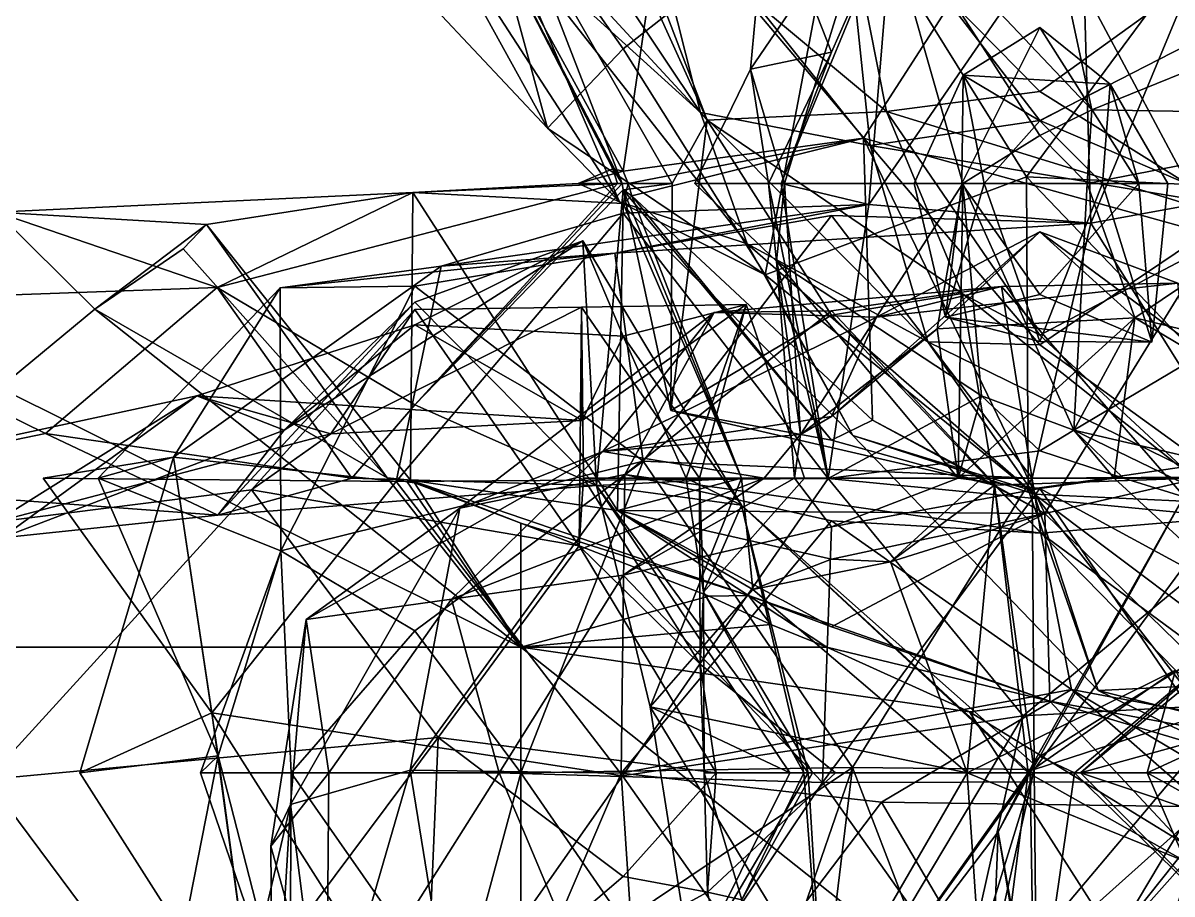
# Model space of a CAD drawing. Extents: x 290034 to 295698, y 4553723 to 4561693.
# Drawn here: x 293789.9 to 293859.4, y 4558739.2 to 4558791.9 of the extents above; entities that cross this region are included whole.
import ezdxf

# ---------------------------------------------------------------- set-up
doc = ezdxf.new("R2010")
doc.units = 0
doc.layers.add('Au_ppm_Pref_-_0_2', color=7, linetype='CONTINUOUS')

msp = doc.modelspace()

# ---------------------------------------------------------------- linework, layer by layer
at = {"layer": 'Au_ppm_Pref_-_0_2'}
for points in [[(293805.949, 4558802.209, 1787.737), (293821.619, 4558785.544, 1787.737), (293816.589, 4558803.981, 1784.535)], [(293816.589, 4558803.981, 1784.535), (293821.619, 4558785.544, 1787.737), (293826.188, 4558790.336, 1784.511)], [(293816.589, 4558803.981, 1784.535), (293826.188, 4558790.336, 1784.511), (293839.342, 4558800.693, 1782.171)], [(293819.011, 4558797.253, 1800.554), (293819.594, 4558803.368, 1805.555), (293830.863, 4558786.488, 1804.615)], [(293827.216, 4558800.938, 1811.159), (293830.863, 4558786.488, 1804.615), (293819.594, 4558803.368, 1805.555)], [(293805.949, 4558802.209, 1787.737), (293813.289, 4558800.646, 1793.875), (293821.619, 4558785.544, 1787.737)], [(293841.131, 4558784.502, 1810.334), (293827.216, 4558800.938, 1811.159), (293839.337, 4558801.697, 1817.88)], [(293851.386, 4558786.012, 1816.161), (293841.131, 4558784.502, 1810.334), (293839.337, 4558801.697, 1817.88)], [(293863.429, 4558792.174, 1817.433), (293851.386, 4558786.012, 1816.161), (293839.337, 4558801.697, 1817.88)], [(293873.5, 4558802.079, 1821.23), (293863.986, 4558790.389, 1820.641), (293853.255, 4558801.219, 1822.09)], [(293841.131, 4558784.502, 1810.334), (293830.863, 4558786.488, 1804.615), (293827.216, 4558800.938, 1811.159)], [(293877.824, 4558800.974, 1930.81), (293863.986, 4558791.369, 1933.339), (293850.653, 4558800.338, 1930.93)], [(293876.147, 4558800.924, 1847.754), (293851.899, 4558798.986, 1847.345), (293863.986, 4558790.479, 1849.891)], [(293863.429, 4558792.174, 1817.433), (293853.255, 4558801.219, 1822.09), (293863.986, 4558790.389, 1820.641)], [(293813.289, 4558800.646, 1793.875), (293819.011, 4558797.253, 1800.554), (293825.979, 4558781.103, 1793.604)], [(293813.289, 4558800.646, 1793.875), (293825.979, 4558781.103, 1793.604), (293821.619, 4558785.544, 1787.737)], [(293839.342, 4558800.693, 1782.171), (293826.188, 4558790.336, 1784.511), (293834.785, 4558776.677, 1785.933)], [(293840.717, 4558784.95, 1928.452), (293828.696, 4558800.013, 1929.098), (293850.653, 4558800.338, 1930.93)], [(293833.896, 4558789.112, 1859.009), (293835.954, 4558782.195, 1857.673), (293841.551, 4558800.372, 1853.544)], [(293834.9, 4558800.013, 1859.009), (293833.896, 4558789.112, 1859.009), (293841.551, 4558800.372, 1853.544)], [(293834.785, 4558776.677, 1785.933), (293850.577, 4558782.601, 1782.686), (293839.342, 4558800.693, 1782.171)], [(293846.74, 4558782.195, 1855.26), (293841.551, 4558800.372, 1853.544), (293835.954, 4558782.195, 1857.673)], [(293839.342, 4558800.693, 1782.171), (293850.577, 4558782.601, 1782.686), (293863.704, 4558800.368, 1781.832)], [(293840.717, 4558784.95, 1928.452), (293850.653, 4558800.338, 1930.93), (293862.009, 4558779.04, 1930.92)], [(293846.74, 4558782.195, 1855.26), (293851.386, 4558785.114, 1854.042), (293841.551, 4558800.372, 1853.544)], [(293851.386, 4558785.114, 1854.042), (293854.543, 4558786.659, 1853.069), (293841.551, 4558800.372, 1853.544)], [(293854.543, 4558786.659, 1853.069), (293851.899, 4558798.986, 1847.345), (293841.551, 4558800.372, 1853.544)], [(293850.577, 4558782.601, 1782.686), (293876.514, 4558781.384, 1782.382), (293863.704, 4558800.368, 1781.832)], [(293862.009, 4558779.04, 1930.92), (293850.653, 4558800.338, 1930.93), (293863.986, 4558791.369, 1933.339)], [(293816.828, 4558800.013, 1923.837), (293825.56, 4558783.082, 1924.341), (293826.138, 4558782.195, 1924.318)], [(293816.828, 4558800.013, 1923.837), (293826.138, 4558782.195, 1924.318), (293819.87, 4558798.4, 1917.551)], [(293826.188, 4558782.944, 1924.591), (293825.56, 4558783.082, 1924.341), (293816.828, 4558800.013, 1923.837)], [(293826.188, 4558782.944, 1924.591), (293816.828, 4558800.013, 1923.837), (293828.696, 4558800.013, 1929.098)], [(293831.276, 4558786.034, 1913.732), (293824.945, 4558800.013, 1912.463), (293819.87, 4558798.4, 1917.551)], [(293831.276, 4558786.034, 1913.732), (293825.88, 4558800.095, 1906.392), (293824.945, 4558800.013, 1912.463)], [(293831.276, 4558786.034, 1913.732), (293842.114, 4558786.552, 1907.738), (293825.88, 4558800.095, 1906.392)], [(293825.88, 4558800.095, 1906.392), (293842.114, 4558786.552, 1907.738), (293839.468, 4558799.886, 1899.943)], [(293826.188, 4558782.944, 1924.591), (293828.696, 4558800.013, 1929.098), (293840.717, 4558784.95, 1928.452)], [(293838.787, 4558790.144, 1861.659), (293833.896, 4558789.112, 1859.009), (293834.9, 4558800.013, 1859.009)], [(293838.787, 4558790.144, 1861.659), (293834.9, 4558800.013, 1859.009), (293842.493, 4558798.539, 1864.366)], [(293851.386, 4558787.763, 1902.44), (293839.468, 4558799.886, 1899.943), (293842.114, 4558786.552, 1907.738)], [(293851.386, 4558787.763, 1902.44), (293862.574, 4558795.855, 1902.635), (293839.468, 4558799.886, 1899.943)], [(293842.493, 4558798.539, 1864.366), (293853.905, 4558799.616, 1870.306), (293841.057, 4558780.931, 1870.578)], [(293841.057, 4558780.931, 1870.578), (293853.905, 4558799.616, 1870.306), (293854.481, 4558779.803, 1875.6)], [(293854.481, 4558779.803, 1875.6), (293853.905, 4558799.616, 1870.306), (293862.881, 4558800.052, 1877.17)], [(293854.481, 4558779.803, 1875.6), (293862.881, 4558800.052, 1877.17), (293867.61, 4558782.195, 1881.058)], [(293854.543, 4558786.659, 1853.069), (293863.986, 4558790.479, 1849.891), (293851.899, 4558798.986, 1847.345)], [(293831.276, 4558786.034, 1913.732), (293819.87, 4558798.4, 1917.551), (293829.145, 4558782.195, 1918.402)], [(293819.87, 4558798.4, 1917.551), (293826.138, 4558782.195, 1924.318), (293829.145, 4558782.195, 1918.402)], [(293835.753, 4558782.195, 1864.948), (293842.493, 4558798.539, 1864.366), (293841.057, 4558780.931, 1870.578)], [(293835.753, 4558782.195, 1864.948), (293838.787, 4558790.144, 1861.659), (293842.493, 4558798.539, 1864.366)], [(293830.863, 4558786.488, 1804.615), (293833.685, 4558778.56, 1800.893), (293819.011, 4558797.253, 1800.554)], [(293825.979, 4558781.103, 1793.604), (293819.011, 4558797.253, 1800.554), (293833.685, 4558778.56, 1800.893)], [(293851.386, 4558787.763, 1902.44), (293864.179, 4558779.773, 1905.625), (293862.574, 4558795.855, 1902.635)], [(293863.429, 4558792.174, 1817.433), (293863.673, 4558780.728, 1811.407), (293851.386, 4558786.012, 1816.161)], [(293846.744, 4558788.76, 1888.705), (293851.386, 4558791.642, 1891.854), (293846.675, 4558782.195, 1890.926)], [(293857.379, 4558782.195, 1891.53), (293846.675, 4558782.195, 1890.926), (293851.386, 4558791.642, 1891.854)], [(293846.744, 4558788.76, 1888.705), (293855.641, 4558788.212, 1888.705), (293851.386, 4558791.642, 1891.854)], [(293855.641, 4558788.212, 1888.705), (293857.379, 4558782.195, 1891.53), (293851.386, 4558791.642, 1891.854)], [(293854.543, 4558786.659, 1853.069), (293875.375, 4558786.324, 1853.857), (293863.986, 4558790.479, 1849.891)], [(293821.619, 4558785.544, 1787.737), (293834.785, 4558776.677, 1785.933), (293826.188, 4558790.336, 1784.511)], [(293834.972, 4558782.195, 1860.807), (293833.896, 4558789.112, 1859.009), (293838.787, 4558790.144, 1861.659)], [(293835.753, 4558782.195, 1864.948), (293834.972, 4558782.195, 1860.807), (293838.787, 4558790.144, 1861.659)], [(293834.972, 4558782.195, 1860.807), (293830.521, 4558782.195, 1859.009), (293833.896, 4558789.112, 1859.009)], [(293833.896, 4558789.112, 1859.009), (293830.521, 4558782.195, 1859.009), (293835.954, 4558782.195, 1857.673)], [(293843.785, 4558782.195, 1888.705), (293846.744, 4558788.76, 1888.705), (293846.675, 4558782.195, 1890.926)], [(293846.744, 4558788.76, 1888.705), (293843.785, 4558782.195, 1888.705), (293848.023, 4558782.195, 1887.12)], [(293846.744, 4558788.76, 1888.705), (293848.023, 4558782.195, 1887.12), (293851.386, 4558785.997, 1887.438)], [(293855.641, 4558788.212, 1888.705), (293846.744, 4558788.76, 1888.705), (293851.386, 4558785.997, 1887.438)], [(293851.386, 4558787.763, 1902.44), (293842.114, 4558786.552, 1907.738), (293864.179, 4558779.773, 1905.625)], [(293855.641, 4558788.212, 1888.705), (293851.386, 4558785.997, 1887.438), (293855.171, 4558782.195, 1886.921)], [(293859.135, 4558782.195, 1888.705), (293855.641, 4558788.212, 1888.705), (293855.171, 4558782.195, 1886.921)], [(293855.641, 4558788.212, 1888.705), (293859.135, 4558782.195, 1888.705), (293857.379, 4558782.195, 1891.53)], [(293844.624, 4558772.631, 1805.555), (293830.863, 4558786.488, 1804.615), (293841.131, 4558784.502, 1810.334)], [(293830.863, 4558786.488, 1804.615), (293844.624, 4558772.631, 1805.555), (293833.685, 4558778.56, 1800.893)], [(293831.276, 4558786.034, 1913.732), (293846.69, 4558775.553, 1912.463), (293842.114, 4558786.552, 1907.738)], [(293842.114, 4558786.552, 1907.738), (293846.69, 4558775.553, 1912.463), (293851.386, 4558773.026, 1909.406)], [(293842.114, 4558786.552, 1907.738), (293851.386, 4558773.026, 1909.406), (293864.179, 4558779.773, 1905.625)], [(293854.543, 4558786.659, 1853.069), (293851.386, 4558785.114, 1854.042), (293854.253, 4558782.195, 1854.421)], [(293854.543, 4558786.659, 1853.069), (293854.253, 4558782.195, 1854.421), (293875.375, 4558786.324, 1853.857)], [(293857.126, 4558774.077, 1853.069), (293875.375, 4558786.324, 1853.857), (293854.253, 4558782.195, 1854.421)], [(293857.126, 4558774.077, 1853.069), (293868.827, 4558771.224, 1853.069), (293875.375, 4558786.324, 1853.857)], [(293831.276, 4558786.034, 1913.732), (293829.084, 4558768.472, 1918.402), (293838.787, 4558774.245, 1915.752)], [(293831.276, 4558786.034, 1913.732), (293829.145, 4558782.195, 1918.402), (293829.084, 4558768.472, 1918.402)], [(293831.276, 4558786.034, 1913.732), (293838.787, 4558774.245, 1915.752), (293846.69, 4558775.553, 1912.463)], [(293851.386, 4558786.012, 1816.161), (293863.673, 4558780.728, 1811.407), (293841.131, 4558784.502, 1810.334)], [(293851.386, 4558785.997, 1887.438), (293848.023, 4558782.195, 1887.12), (293855.171, 4558782.195, 1886.921)], [(293821.619, 4558785.544, 1787.737), (293825.979, 4558781.103, 1793.604), (293834.785, 4558776.677, 1785.933)], [(293826.188, 4558782.944, 1924.591), (293840.717, 4558784.95, 1928.452), (293826.488, 4558782.195, 1924.482)], [(293840.717, 4558784.95, 1928.452), (293826.715, 4558781.45, 1924.341), (293826.488, 4558782.195, 1924.482)], [(293840.717, 4558784.95, 1928.452), (293841.28, 4558767.901, 1924.341), (293826.715, 4558781.45, 1924.341)], [(293841.28, 4558767.901, 1924.341), (293840.717, 4558784.95, 1928.452), (293851.694, 4558762.257, 1928.601)], [(293851.694, 4558762.257, 1928.601), (293840.717, 4558784.95, 1928.452), (293862.009, 4558779.04, 1930.92)], [(293854.253, 4558782.195, 1854.421), (293851.386, 4558785.114, 1854.042), (293846.74, 4558782.195, 1855.26)], [(293844.624, 4558772.631, 1805.555), (293841.131, 4558784.502, 1810.334), (293851.386, 4558772.444, 1808.805)], [(293851.386, 4558772.444, 1808.805), (293841.131, 4558784.502, 1810.334), (293863.673, 4558780.728, 1811.407)], [(293825.56, 4558783.082, 1924.341), (293826.188, 4558782.944, 1924.591), (293823.47, 4558782.195, 1925.622)], [(293825.852, 4558782.195, 1924.341), (293825.56, 4558783.082, 1924.341), (293823.47, 4558782.195, 1925.622)], [(293826.488, 4558782.195, 1924.482), (293823.47, 4558782.195, 1925.622), (293826.188, 4558782.944, 1924.591)], [(293826.138, 4558782.195, 1924.318), (293825.56, 4558783.082, 1924.341), (293825.852, 4558782.195, 1924.341)], [(293813.589, 4558768.823, 1922.859), (293825.852, 4558782.195, 1924.341), (293801.637, 4558775.921, 1924.873)], [(293825.852, 4558782.195, 1924.341), (293813.477, 4558781.663, 1930.156), (293801.637, 4558775.921, 1924.873)], [(293825.852, 4558782.195, 1924.341), (293823.47, 4558782.195, 1925.622), (293813.477, 4558781.663, 1930.156)], [(293826.188, 4558780.988, 1924.743), (293813.477, 4558781.663, 1930.156), (293823.47, 4558782.195, 1925.622)], [(293826.188, 4558781.818, 1924.216), (293826.138, 4558782.195, 1924.318), (293813.589, 4558768.823, 1922.859)], [(293813.589, 4558768.823, 1922.859), (293826.138, 4558782.195, 1924.318), (293825.852, 4558782.195, 1924.341)], [(293826.188, 4558780.988, 1924.743), (293823.47, 4558782.195, 1925.622), (293826.488, 4558782.195, 1924.482)], [(293826.188, 4558781.818, 1924.216), (293829.145, 4558782.195, 1918.402), (293826.138, 4558782.195, 1924.318)], [(293826.188, 4558781.818, 1924.216), (293829.084, 4558768.472, 1918.402), (293829.145, 4558782.195, 1918.402)], [(293826.715, 4558781.45, 1924.341), (293826.188, 4558780.988, 1924.743), (293826.488, 4558782.195, 1924.482)], [(293835.467, 4558777.499, 1859.009), (293830.521, 4558782.195, 1859.009), (293834.972, 4558782.195, 1860.807)], [(293835.467, 4558777.499, 1859.009), (293835.954, 4558782.195, 1857.673), (293830.521, 4558782.195, 1859.009)], [(293850.577, 4558782.601, 1782.686), (293834.785, 4558776.677, 1785.933), (293850.683, 4558763.695, 1787.623)], [(293835.753, 4558782.195, 1864.948), (293838.581, 4558764.356, 1864.826), (293834.972, 4558782.195, 1860.807)], [(293834.972, 4558782.195, 1860.807), (293838.581, 4558764.356, 1864.826), (293835.467, 4558777.499, 1859.009)], [(293835.467, 4558777.499, 1859.009), (293836.915, 4558767.024, 1853.069), (293835.954, 4558782.195, 1857.673)], [(293835.753, 4558782.195, 1864.948), (293841.057, 4558780.931, 1870.578), (293838.581, 4558764.356, 1864.826)], [(293846.74, 4558782.195, 1855.26), (293835.954, 4558782.195, 1857.673), (293836.915, 4558767.024, 1853.069)], [(293846.74, 4558782.195, 1855.26), (293836.915, 4558767.024, 1853.069), (293845.178, 4558773.415, 1853.069)], [(293845.677, 4558774.12, 1888.705), (293843.785, 4558782.195, 1888.705), (293846.675, 4558782.195, 1890.926)], [(293843.785, 4558782.195, 1888.705), (293845.677, 4558774.12, 1888.705), (293848.023, 4558782.195, 1887.12)], [(293846.74, 4558782.195, 1855.26), (293845.178, 4558773.415, 1853.069), (293846.449, 4558764.377, 1856.681)], [(293845.677, 4558774.12, 1888.705), (293846.675, 4558782.195, 1890.926), (293851.386, 4558775.496, 1890.938)], [(293845.677, 4558774.12, 1888.705), (293851.386, 4558772.644, 1885.522), (293848.023, 4558782.195, 1887.12)], [(293846.74, 4558782.195, 1855.26), (293846.449, 4558764.377, 1856.681), (293847.867, 4558769.354, 1859.009)], [(293851.386, 4558775.496, 1890.938), (293846.675, 4558782.195, 1890.926), (293857.379, 4558782.195, 1891.53)], [(293846.74, 4558782.195, 1855.26), (293847.867, 4558769.354, 1859.009), (293853.445, 4558767.288, 1859.009)], [(293846.74, 4558782.195, 1855.26), (293853.445, 4558767.288, 1859.009), (293854.253, 4558782.195, 1854.421)], [(293855.171, 4558782.195, 1886.921), (293848.023, 4558782.195, 1887.12), (293851.386, 4558772.644, 1885.522)], [(293850.577, 4558782.601, 1782.686), (293850.683, 4558763.695, 1787.623), (293866.484, 4558765.999, 1783.516)], [(293850.577, 4558782.601, 1782.686), (293866.484, 4558765.999, 1783.516), (293876.514, 4558781.384, 1782.382)], [(293858.162, 4558772.613, 1888.705), (293851.386, 4558775.496, 1890.938), (293857.379, 4558782.195, 1891.53)], [(293858.162, 4558772.613, 1888.705), (293855.171, 4558782.195, 1886.921), (293851.386, 4558772.644, 1885.522)], [(293857.126, 4558774.077, 1853.069), (293854.253, 4558782.195, 1854.421), (293853.445, 4558767.288, 1859.009)], [(293864.085, 4558764.464, 1876.771), (293854.481, 4558779.803, 1875.6), (293867.61, 4558782.195, 1881.058)], [(293858.162, 4558772.613, 1888.705), (293859.135, 4558782.195, 1888.705), (293855.171, 4558782.195, 1886.921)], [(293859.135, 4558782.195, 1888.705), (293858.162, 4558772.613, 1888.705), (293857.379, 4558782.195, 1891.53)], [(293801.637, 4558775.921, 1924.873), (293813.477, 4558781.663, 1930.156), (293788.291, 4558780.471, 1930.653)], [(293813.477, 4558781.663, 1930.156), (293800.99, 4558779.72, 1935.395), (293788.291, 4558780.471, 1930.653)], [(293813.477, 4558781.663, 1930.156), (293813.333, 4558764.272, 1936.226), (293800.99, 4558779.72, 1935.395)], [(293813.477, 4558781.663, 1930.156), (293825.858, 4558762.438, 1930.003), (293813.333, 4558764.272, 1936.226)], [(293826.188, 4558780.988, 1924.743), (293825.858, 4558762.438, 1930.003), (293813.477, 4558781.663, 1930.156)], [(293826.188, 4558781.818, 1924.216), (293813.589, 4558768.823, 1922.859), (293824.571, 4558763.948, 1918.693)], [(293826.188, 4558781.818, 1924.216), (293824.571, 4558763.948, 1918.693), (293833.341, 4558764.377, 1924.341)], [(293826.188, 4558781.818, 1924.216), (293826.715, 4558781.45, 1924.341), (293838.787, 4558766.673, 1923.576)], [(293826.188, 4558781.818, 1924.216), (293838.787, 4558766.673, 1923.576), (293829.084, 4558768.472, 1918.402)], [(293826.188, 4558781.818, 1924.216), (293833.341, 4558764.377, 1924.341), (293826.715, 4558781.45, 1924.341)], [(293833.341, 4558764.377, 1924.341), (293826.188, 4558780.988, 1924.743), (293826.715, 4558781.45, 1924.341)], [(293841.28, 4558767.901, 1924.341), (293838.787, 4558766.673, 1923.576), (293826.715, 4558781.45, 1924.341)], [(293825.688, 4558777.991, 1876.35), (293815.188, 4558777.195, 1871.8), (293841.057, 4558780.931, 1870.578)], [(293841.057, 4558780.931, 1870.578), (293815.188, 4558777.195, 1871.8), (293826.188, 4558780.403, 1865.545)], [(293825.688, 4558777.991, 1876.35), (293841.057, 4558780.931, 1870.578), (293854.481, 4558779.803, 1875.6)], [(293833.341, 4558764.377, 1924.341), (293825.858, 4558762.438, 1930.003), (293826.188, 4558780.988, 1924.743)], [(293840.088, 4558766.972, 1793.649), (293825.979, 4558781.103, 1793.604), (293833.685, 4558778.56, 1800.893)], [(293834.785, 4558776.677, 1785.933), (293825.979, 4558781.103, 1793.604), (293840.088, 4558766.972, 1793.649)], [(293841.057, 4558780.931, 1870.578), (293826.188, 4558780.403, 1865.545), (293838.581, 4558764.356, 1864.826)], [(293801.637, 4558775.921, 1924.873), (293788.291, 4558780.471, 1930.653), (293775.235, 4558774.967, 1924.345)], [(293788.473, 4558769.841, 1935.631), (293788.291, 4558780.471, 1930.653), (293794.244, 4558774.613, 1935.422)], [(293794.244, 4558774.613, 1935.422), (293788.291, 4558780.471, 1930.653), (293800.99, 4558779.72, 1935.395)], [(293815.188, 4558777.195, 1871.8), (293812.453, 4558764.18, 1865.662), (293826.188, 4558780.403, 1865.545)], [(293826.188, 4558780.403, 1865.545), (293812.453, 4558764.18, 1865.662), (293838.581, 4558764.356, 1864.826)], [(293838.787, 4558780.261, 1882.121), (293827.409, 4558765.404, 1883.328), (293825.688, 4558777.991, 1876.35)], [(293825.688, 4558777.991, 1876.35), (293854.481, 4558779.803, 1875.6), (293838.787, 4558780.261, 1882.121)], [(293850.921, 4558764.377, 1882.546), (293827.409, 4558765.404, 1883.328), (293838.787, 4558780.261, 1882.121)], [(293850.921, 4558764.377, 1882.546), (293838.787, 4558780.261, 1882.121), (293854.481, 4558779.803, 1875.6)], [(293864.747, 4558762.765, 1805.833), (293851.386, 4558772.444, 1808.805), (293863.673, 4558780.728, 1811.407)], [(293799.587, 4558778.252, 1935.588), (293794.244, 4558774.613, 1935.422), (293800.99, 4558779.72, 1935.395)], [(293799.587, 4558778.252, 1935.588), (293800.99, 4558779.72, 1935.395), (293811.914, 4558764.41, 1936.277)], [(293800.99, 4558779.72, 1935.395), (293813.333, 4558764.272, 1936.226), (293811.914, 4558764.41, 1936.277)], [(293850.921, 4558764.377, 1882.546), (293854.481, 4558779.803, 1875.6), (293864.085, 4558764.464, 1876.771)], [(293851.386, 4558773.026, 1909.406), (293860.728, 4558764.377, 1911.779), (293864.179, 4558779.773, 1905.625)], [(293823.746, 4558778.741, 1912.463), (293813.589, 4558775.028, 1916.013), (293805.688, 4558767.288, 1912.463)], [(293823.746, 4558778.741, 1912.463), (293805.688, 4558767.288, 1912.463), (293813.589, 4558773.666, 1909.366)], [(293823.746, 4558778.741, 1912.463), (293824.571, 4558763.948, 1918.693), (293813.589, 4558775.028, 1916.013)], [(293826.188, 4558772.972, 1909.388), (293823.746, 4558778.741, 1912.463), (293813.589, 4558773.666, 1909.366)], [(293823.746, 4558778.741, 1912.463), (293833.342, 4558762.754, 1912.463), (293824.571, 4558763.948, 1918.693)], [(293826.188, 4558772.972, 1909.388), (293833.342, 4558762.754, 1912.463), (293823.746, 4558778.741, 1912.463)], [(293851.386, 4558779.277, 1852.097), (293845.178, 4558773.415, 1853.069), (293838.787, 4558768.113, 1851.824)], [(293851.386, 4558779.277, 1852.097), (293838.787, 4558768.113, 1851.824), (293841.507, 4558774.115, 1845.719)], [(293851.386, 4558779.277, 1852.097), (293841.507, 4558774.115, 1845.719), (293859.736, 4558776.185, 1847.13)], [(293845.178, 4558773.415, 1853.069), (293851.386, 4558779.277, 1852.097), (293857.126, 4558774.077, 1853.069)], [(293851.386, 4558779.277, 1852.097), (293859.736, 4558776.185, 1847.13), (293863.986, 4558769.989, 1851.199)], [(293851.386, 4558779.277, 1852.097), (293863.986, 4558769.989, 1851.199), (293857.126, 4558774.077, 1853.069)], [(293874.327, 4558767.435, 1928.197), (293851.694, 4558762.257, 1928.601), (293862.009, 4558779.04, 1930.92)], [(293811.914, 4558764.41, 1936.277), (293794.244, 4558774.613, 1935.422), (293799.587, 4558778.252, 1935.588)], [(293813.589, 4558775.997, 1880.7), (293805.444, 4558775.895, 1876.827), (293825.688, 4558777.991, 1876.35)], [(293825.688, 4558777.991, 1876.35), (293805.444, 4558775.895, 1876.827), (293815.188, 4558777.195, 1871.8)], [(293825.688, 4558777.991, 1876.35), (293827.409, 4558765.404, 1883.328), (293813.589, 4558775.997, 1880.7)], [(293844.624, 4558772.631, 1805.555), (293851.039, 4558763.427, 1799.752), (293833.685, 4558778.56, 1800.893)], [(293840.088, 4558766.972, 1793.649), (293833.685, 4558778.56, 1800.893), (293851.039, 4558763.427, 1799.752)], [(293835.467, 4558777.499, 1859.009), (293838.581, 4558764.356, 1864.826), (293847.867, 4558769.354, 1859.009)], [(293835.467, 4558777.499, 1859.009), (293847.867, 4558769.354, 1859.009), (293846.449, 4558764.377, 1856.681)], [(293835.467, 4558777.499, 1859.009), (293846.449, 4558764.377, 1856.681), (293836.555, 4558764.377, 1854.121)], [(293835.467, 4558777.499, 1859.009), (293836.555, 4558764.377, 1854.121), (293836.915, 4558767.024, 1853.069)], [(293815.188, 4558777.195, 1871.8), (293805.444, 4558775.895, 1876.827), (293799.002, 4558765.661, 1870.99)], [(293812.453, 4558764.18, 1865.662), (293815.188, 4558777.195, 1871.8), (293799.002, 4558765.661, 1870.99)], [(293840.088, 4558766.972, 1793.649), (293850.683, 4558763.695, 1787.623), (293834.785, 4558776.677, 1785.933)], [(293801.637, 4558775.921, 1924.873), (293775.235, 4558774.967, 1924.345), (293791.249, 4558767.095, 1922.087)], [(293791.249, 4558767.095, 1922.087), (293809.782, 4558764.377, 1922.547), (293801.637, 4558775.921, 1924.873)], [(293805.479, 4558760.001, 1882.108), (293794.448, 4558764.377, 1876.827), (293805.444, 4558775.895, 1876.827)], [(293805.444, 4558775.895, 1876.827), (293794.448, 4558764.377, 1876.827), (293799.002, 4558765.661, 1870.99)], [(293809.782, 4558764.377, 1922.547), (293813.589, 4558768.823, 1922.859), (293801.637, 4558775.921, 1924.873)], [(293813.589, 4558775.997, 1880.7), (293805.479, 4558760.001, 1882.108), (293805.444, 4558775.895, 1876.827)], [(293813.589, 4558775.997, 1880.7), (293827.409, 4558765.404, 1883.328), (293805.479, 4558760.001, 1882.108)], [(293841.507, 4558774.115, 1845.719), (293831.695, 4558774.406, 1841.191), (293849.063, 4558775.979, 1842.167)], [(293849.063, 4558775.979, 1842.167), (293831.695, 4558774.406, 1841.191), (293838.787, 4558774.501, 1837.816)], [(293849.063, 4558775.979, 1842.167), (293838.787, 4558774.501, 1837.816), (293851.453, 4558761.068, 1835.042)], [(293841.507, 4558774.115, 1845.719), (293849.063, 4558775.979, 1842.167), (293859.736, 4558776.185, 1847.13)], [(293859.736, 4558776.185, 1847.13), (293849.063, 4558775.979, 1842.167), (293861.324, 4558761.882, 1841.086)], [(293849.063, 4558775.979, 1842.167), (293851.453, 4558761.068, 1835.042), (293861.324, 4558761.882, 1841.086)], [(293853.445, 4558767.288, 1859.009), (293864.684, 4558761.851, 1864.621), (293868.291, 4558776.105, 1859.009)], [(293853.445, 4558767.288, 1859.009), (293868.291, 4558776.105, 1859.009), (293865.932, 4558764.377, 1853.987)], [(293846.69, 4558775.553, 1912.463), (293838.787, 4558774.245, 1915.752), (293848.649, 4558763.958, 1918.808)], [(293858.162, 4558772.613, 1888.705), (293845.677, 4558774.12, 1888.705), (293851.386, 4558775.496, 1890.938)], [(293846.69, 4558775.553, 1912.463), (293848.649, 4558763.958, 1918.808), (293860.728, 4558764.377, 1911.779)], [(293846.69, 4558775.553, 1912.463), (293860.728, 4558764.377, 1911.779), (293851.386, 4558773.026, 1909.406)], [(293775.235, 4558774.967, 1924.345), (293776.409, 4558764.028, 1917.461), (293791.249, 4558767.095, 1922.087)], [(293820, 4558754.17, 1936.744), (293788.473, 4558769.841, 1935.631), (293794.244, 4558774.613, 1935.422)], [(293820, 4558754.17, 1936.744), (293794.244, 4558774.613, 1935.422), (293811.914, 4558764.41, 1936.277)], [(293801.673, 4558762.147, 1918.21), (293813.589, 4558775.028, 1916.013), (293824.571, 4558763.948, 1918.693)], [(293801.673, 4558762.147, 1918.21), (293805.688, 4558767.288, 1912.463), (293813.589, 4558775.028, 1916.013)], [(293808.514, 4558767.056, 1901.025), (293803.717, 4558763.678, 1896.163), (293813.589, 4558774.583, 1897.182)], [(293813.589, 4558774.583, 1897.182), (293803.717, 4558763.678, 1896.163), (293823.525, 4558760.286, 1897.264)], [(293823.716, 4558767.872, 1906.523), (293808.514, 4558767.056, 1901.025), (293823.669, 4558774.721, 1901.888)], [(293823.669, 4558774.721, 1901.888), (293808.514, 4558767.056, 1901.025), (293813.589, 4558774.583, 1897.182)], [(293823.669, 4558774.721, 1901.888), (293813.589, 4558774.583, 1897.182), (293823.525, 4558760.286, 1897.264)], [(293823.669, 4558774.721, 1901.888), (293823.525, 4558760.286, 1897.264), (293823.785, 4558764.377, 1900.584)], [(293823.716, 4558767.872, 1906.523), (293823.669, 4558774.721, 1901.888), (293833.621, 4558774.888, 1906.523)], [(293833.621, 4558774.888, 1906.523), (293823.669, 4558774.721, 1901.888), (293830.805, 4558764.377, 1904.347)], [(293823.785, 4558764.377, 1900.584), (293830.805, 4558764.377, 1904.347), (293823.669, 4558774.721, 1901.888)], [(293826.188, 4558772.972, 1909.388), (293823.716, 4558767.872, 1906.523), (293833.621, 4558774.888, 1906.523)], [(293826.188, 4558772.972, 1909.388), (293833.621, 4558774.888, 1906.523), (293829.994, 4558764.377, 1908.318)], [(293838.787, 4558774.501, 1837.816), (293826.298, 4558764.602, 1835.229), (293851.453, 4558761.068, 1835.042)], [(293831.695, 4558774.406, 1841.191), (293826.298, 4558764.602, 1835.229), (293838.787, 4558774.501, 1837.816)], [(293833.621, 4558774.888, 1906.523), (293837.167, 4558764.377, 1906.523), (293829.994, 4558764.377, 1908.318)], [(293837.167, 4558764.377, 1906.523), (293833.621, 4558774.888, 1906.523), (293830.805, 4558764.377, 1904.347)], [(293816.311, 4558762.564, 1841.61), (293826.298, 4558764.602, 1835.229), (293831.695, 4558774.406, 1841.191)], [(293816.311, 4558762.564, 1841.61), (293831.695, 4558774.406, 1841.191), (293824.956, 4558765.989, 1846.884)], [(293841.507, 4558774.115, 1845.719), (293824.956, 4558765.989, 1846.884), (293831.695, 4558774.406, 1841.191)], [(293838.787, 4558768.113, 1851.824), (293824.956, 4558765.989, 1846.884), (293841.507, 4558774.115, 1845.719)], [(293838.787, 4558774.245, 1915.752), (293829.084, 4558768.472, 1918.402), (293848.649, 4558763.958, 1918.808)], [(293857.126, 4558774.077, 1853.069), (293846.449, 4558764.377, 1856.681), (293845.178, 4558773.415, 1853.069)], [(293845.677, 4558774.12, 1888.705), (293858.162, 4558772.613, 1888.705), (293851.386, 4558772.644, 1885.522)], [(293857.126, 4558774.077, 1853.069), (293855.884, 4558764.377, 1856.889), (293846.449, 4558764.377, 1856.681)], [(293857.126, 4558774.077, 1853.069), (293853.445, 4558767.288, 1859.009), (293855.884, 4558764.377, 1856.889)], [(293857.126, 4558774.077, 1853.069), (293863.986, 4558769.989, 1851.199), (293868.827, 4558771.224, 1853.069)], [(293813.589, 4558773.666, 1909.366), (293805.688, 4558767.288, 1912.463), (293800.414, 4558769.362, 1906.746)], [(293813.589, 4558773.666, 1909.366), (293800.414, 4558769.362, 1906.746), (293823.716, 4558767.872, 1906.523)], [(293826.188, 4558772.972, 1909.388), (293813.589, 4558773.666, 1909.366), (293823.716, 4558767.872, 1906.523)], [(293845.178, 4558773.415, 1853.069), (293836.915, 4558767.024, 1853.069), (293838.787, 4558768.113, 1851.824)], [(293826.188, 4558772.972, 1909.388), (293829.994, 4558764.377, 1908.318), (293833.342, 4558762.754, 1912.463)], [(293864.747, 4558762.765, 1805.833), (293844.624, 4558772.631, 1805.555), (293851.386, 4558772.444, 1808.805)], [(293844.624, 4558772.631, 1805.555), (293864.747, 4558762.765, 1805.833), (293851.039, 4558763.427, 1799.752)], [(293820, 4558754.17, 1936.744), (293770, 4558754.17, 1936.324), (293788.473, 4558769.841, 1935.631)], [(293800.414, 4558769.362, 1906.746), (293788.606, 4558760.781, 1912.975), (293775.988, 4558764.096, 1906.434)], [(293800.414, 4558769.362, 1906.746), (293775.988, 4558764.096, 1906.434), (293788.192, 4558761.728, 1901.065)], [(293800.414, 4558769.362, 1906.746), (293788.192, 4558761.728, 1901.065), (293808.514, 4558767.056, 1901.025)], [(293805.688, 4558767.288, 1912.463), (293788.606, 4558760.781, 1912.975), (293800.414, 4558769.362, 1906.746)], [(293800.414, 4558769.362, 1906.746), (293808.514, 4558767.056, 1901.025), (293823.716, 4558767.872, 1906.523)], [(293851.386, 4558766.041, 1859.563), (293847.867, 4558769.354, 1859.009), (293838.581, 4558764.356, 1864.826)], [(293851.386, 4558766.041, 1859.563), (293853.445, 4558767.288, 1859.009), (293847.867, 4558769.354, 1859.009)], [(293809.782, 4558764.377, 1922.547), (293824.571, 4558763.948, 1918.693), (293813.589, 4558768.823, 1922.859)], [(293829.084, 4558768.472, 1918.402), (293838.787, 4558766.673, 1923.576), (293848.649, 4558763.958, 1918.808)], [(293838.787, 4558768.113, 1851.824), (293836.915, 4558767.024, 1853.069), (293824.956, 4558765.989, 1846.884)], [(293841.28, 4558767.901, 1924.341), (293848.649, 4558763.958, 1918.808), (293838.787, 4558766.673, 1923.576)], [(293847.887, 4558764.377, 1924.341), (293841.28, 4558767.901, 1924.341), (293851.694, 4558762.257, 1928.601)], [(293841.28, 4558767.901, 1924.341), (293847.887, 4558764.377, 1924.341), (293848.649, 4558763.958, 1918.808)], [(293801.673, 4558762.147, 1918.21), (293791.249, 4558767.095, 1922.087), (293776.409, 4558764.028, 1917.461)], [(293803.717, 4558763.678, 1896.163), (293808.514, 4558767.056, 1901.025), (293788.192, 4558761.728, 1901.065)], [(293801.673, 4558762.147, 1918.21), (293788.606, 4558760.781, 1912.975), (293805.688, 4558767.288, 1912.463)], [(293801.673, 4558762.147, 1918.21), (293809.782, 4558764.377, 1922.547), (293791.249, 4558767.095, 1922.087)], [(293836.915, 4558767.024, 1853.069), (293834.72, 4558764.377, 1853.069), (293824.956, 4558765.989, 1846.884)], [(293836.555, 4558764.377, 1854.121), (293834.72, 4558764.377, 1853.069), (293836.915, 4558767.024, 1853.069)], [(293840.088, 4558766.972, 1793.649), (293851.039, 4558763.427, 1799.752), (293854.909, 4558751.54, 1793.676)], [(293840.088, 4558766.972, 1793.649), (293854.909, 4558751.54, 1793.676), (293850.683, 4558763.695, 1787.623)], [(293851.386, 4558766.041, 1859.563), (293856.453, 4558764.377, 1861.397), (293853.445, 4558767.288, 1859.009)], [(293851.694, 4558762.257, 1928.601), (293874.327, 4558767.435, 1928.197), (293865.977, 4558748.317, 1930.743)], [(293853.445, 4558767.288, 1859.009), (293856.453, 4558764.377, 1861.397), (293864.684, 4558761.851, 1864.621)], [(293853.445, 4558767.288, 1859.009), (293865.932, 4558764.377, 1853.987), (293855.884, 4558764.377, 1856.889)], [(293812.453, 4558764.18, 1865.662), (293799.002, 4558765.661, 1870.99), (293791.118, 4558764.377, 1866.234)], [(293801.319, 4558750.19, 1866.314), (293791.118, 4558764.377, 1866.234), (293799.002, 4558765.661, 1870.99)], [(293801.698, 4558747.594, 1876.567), (293793.325, 4558746.559, 1870.887), (293799.002, 4558765.661, 1870.99)], [(293799.002, 4558765.661, 1870.99), (293793.325, 4558746.559, 1870.887), (293801.319, 4558750.19, 1866.314)], [(293799.002, 4558765.661, 1870.99), (293794.448, 4558764.377, 1876.827), (293801.698, 4558747.594, 1876.567)], [(293815.818, 4558757.071, 1851.685), (293807.029, 4558755.836, 1847.13), (293824.956, 4558765.989, 1846.884)], [(293807.029, 4558755.836, 1847.13), (293816.311, 4558762.564, 1841.61), (293824.956, 4558765.989, 1846.884)], [(293815.818, 4558757.071, 1851.685), (293824.956, 4558765.989, 1846.884), (293834.72, 4558764.377, 1853.069)], [(293851.386, 4558766.041, 1859.563), (293838.581, 4558764.356, 1864.826), (293856.453, 4558764.377, 1861.397)], [(293866.484, 4558765.999, 1783.516), (293850.683, 4558763.695, 1787.623), (293866.14, 4558752.093, 1788.566)], [(293805.479, 4558760.001, 1882.108), (293827.409, 4558765.404, 1883.328), (293813.589, 4558755.161, 1885.633)], [(293820.002, 4558746.559, 1885.789), (293813.589, 4558755.161, 1885.633), (293827.409, 4558765.404, 1883.328)], [(293840.068, 4558746.895, 1883.024), (293820.002, 4558746.559, 1885.789), (293827.409, 4558765.404, 1883.328)], [(293840.068, 4558746.895, 1883.024), (293827.409, 4558765.404, 1883.328), (293850.921, 4558764.377, 1882.546)], [(293812.453, 4558764.18, 1865.662), (293791.118, 4558764.377, 1866.234), (293801.319, 4558750.19, 1866.314)], [(293805.479, 4558760.001, 1882.108), (293801.698, 4558747.594, 1876.567), (293794.448, 4558764.377, 1876.827)], [(293826.16, 4558746.391, 1865.509), (293812.453, 4558764.18, 1865.662), (293801.319, 4558750.19, 1866.314)], [(293809.782, 4558764.377, 1922.547), (293801.673, 4558762.147, 1918.21), (293824.571, 4558763.948, 1918.693)], [(293820, 4558754.17, 1936.744), (293811.914, 4558764.41, 1936.277), (293813.134, 4558764.155, 1936.33)], [(293811.914, 4558764.41, 1936.277), (293813.333, 4558764.272, 1936.226), (293813.134, 4558764.155, 1936.33)], [(293826.16, 4558746.391, 1865.509), (293838.581, 4558764.356, 1864.826), (293812.453, 4558764.18, 1865.662)], [(293813.134, 4558764.155, 1936.33), (293813.333, 4558764.272, 1936.226), (293813.578, 4558764.094, 1936.348)], [(293820, 4558754.17, 1936.744), (293813.134, 4558764.155, 1936.33), (293813.578, 4558764.094, 1936.348)], [(293813.3, 4558746.733, 1835.219), (293826.298, 4558764.602, 1835.229), (293816.311, 4558762.564, 1841.61)], [(293813.3, 4558746.733, 1835.219), (293826.071, 4558746.557, 1828.934), (293826.298, 4558764.602, 1835.229)], [(293813.578, 4558764.094, 1936.348), (293813.333, 4558764.272, 1936.226), (293820, 4558761.674, 1936.641)], [(293813.333, 4558764.272, 1936.226), (293833.777, 4558757.291, 1936.22), (293820, 4558761.674, 1936.641)], [(293825.858, 4558762.438, 1930.003), (293833.777, 4558757.291, 1936.22), (293813.333, 4558764.272, 1936.226)], [(293820, 4558761.674, 1936.641), (293820, 4558754.17, 1936.744), (293813.578, 4558764.094, 1936.348)], [(293826.188, 4558758.519, 1857.056), (293815.818, 4558757.071, 1851.685), (293834.72, 4558764.377, 1853.069)], [(293823.525, 4558760.286, 1897.264), (293830.846, 4558753.146, 1900.584), (293823.785, 4558764.377, 1900.584)], [(293830.846, 4558753.146, 1900.584), (293830.805, 4558764.377, 1904.347), (293823.785, 4558764.377, 1900.584)], [(293827.817, 4558750.565, 1922.238), (293833.341, 4558764.377, 1924.341), (293824.571, 4558763.948, 1918.693)], [(293833.341, 4558764.377, 1924.341), (293834.031, 4558757.65, 1924.341), (293825.858, 4558762.438, 1930.003)], [(293826.071, 4558746.557, 1828.934), (293838.787, 4558761.803, 1830.17), (293826.298, 4558764.602, 1835.229)], [(293826.16, 4558746.391, 1865.509), (293850.386, 4558750.009, 1866.569), (293838.581, 4558764.356, 1864.826)], [(293826.188, 4558758.519, 1857.056), (293836.555, 4558764.377, 1854.121), (293838.787, 4558761.439, 1854.049)], [(293826.188, 4558758.519, 1857.056), (293834.72, 4558764.377, 1853.069), (293836.555, 4558764.377, 1854.121)], [(293851.453, 4558761.068, 1835.042), (293826.298, 4558764.602, 1835.229), (293838.787, 4558761.803, 1830.17)], [(293827.817, 4558750.565, 1922.238), (293834.031, 4558757.65, 1924.341), (293833.341, 4558764.377, 1924.341)], [(293831.051, 4558757.5, 1906.523), (293833.342, 4558762.754, 1912.463), (293829.994, 4558764.377, 1908.318)], [(293837.167, 4558764.377, 1906.523), (293831.051, 4558757.5, 1906.523), (293829.994, 4558764.377, 1908.318)], [(293830.846, 4558753.146, 1900.584), (293831.051, 4558757.5, 1906.523), (293830.805, 4558764.377, 1904.347)], [(293831.051, 4558757.5, 1906.523), (293837.167, 4558764.377, 1906.523), (293830.805, 4558764.377, 1904.347)], [(293836.555, 4558764.377, 1854.121), (293846.449, 4558764.377, 1856.681), (293838.787, 4558761.439, 1854.049)], [(293864.684, 4558761.851, 1864.621), (293856.453, 4558764.377, 1861.397), (293838.581, 4558764.356, 1864.826)], [(293850.386, 4558750.009, 1866.569), (293864.684, 4558761.851, 1864.621), (293838.581, 4558764.356, 1864.826)], [(293838.787, 4558761.439, 1854.049), (293846.449, 4558764.377, 1856.681), (293851.386, 4558763.759, 1858.803)], [(293851.05, 4558746.765, 1876.67), (293840.068, 4558746.895, 1883.024), (293850.921, 4558764.377, 1882.546)], [(293842.357, 4558759.329, 1924.341), (293847.887, 4558764.377, 1924.341), (293851.694, 4558762.257, 1928.601)], [(293847.887, 4558764.377, 1924.341), (293842.357, 4558759.329, 1924.341), (293848.649, 4558763.958, 1918.808)], [(293846.449, 4558764.377, 1856.681), (293855.884, 4558764.377, 1856.889), (293851.386, 4558763.759, 1858.803)], [(293860.728, 4558764.377, 1911.779), (293848.649, 4558763.958, 1918.808), (293850.98, 4558747.134, 1912.463)], [(293851.05, 4558746.765, 1876.67), (293850.921, 4558764.377, 1882.546), (293864.085, 4558764.464, 1876.771)], [(293850.98, 4558747.134, 1912.463), (293851.386, 4558747.559, 1912.129), (293860.728, 4558764.377, 1911.779)], [(293851.05, 4558746.765, 1876.67), (293864.085, 4558764.464, 1876.771), (293863.22, 4558750.724, 1870.887)], [(293851.386, 4558747.559, 1912.129), (293863.986, 4558755.42, 1909.477), (293860.728, 4558764.377, 1911.779)], [(293851.386, 4558763.759, 1858.803), (293855.884, 4558764.377, 1856.889), (293863.986, 4558756.922, 1855.554)], [(293855.884, 4558764.377, 1856.889), (293865.932, 4558764.377, 1853.987), (293863.986, 4558756.922, 1855.554)], [(293801.673, 4558762.147, 1918.21), (293776.409, 4558764.028, 1917.461), (293788.606, 4558760.781, 1912.975)], [(293788.192, 4558761.728, 1901.065), (293787.726, 4558746.172, 1895.213), (293803.717, 4558763.678, 1896.163)], [(293814.997, 4558748.694, 1896.253), (293803.717, 4558763.678, 1896.163), (293787.726, 4558746.172, 1895.213)], [(293823.525, 4558760.286, 1897.264), (293803.717, 4558763.678, 1896.163), (293814.997, 4558748.694, 1896.253)], [(293833.342, 4558762.754, 1912.463), (293837.382, 4558746.559, 1917.74), (293824.571, 4558763.948, 1918.693)], [(293824.571, 4558763.948, 1918.693), (293836.264, 4558746.559, 1918.402), (293827.817, 4558750.565, 1922.238)], [(293824.571, 4558763.948, 1918.693), (293837.382, 4558746.559, 1917.74), (293836.264, 4558746.559, 1918.402)], [(293838.787, 4558761.439, 1854.049), (293851.386, 4558763.759, 1858.803), (293838.249, 4558745.98, 1857.691)], [(293838.249, 4558745.98, 1857.691), (293851.386, 4558763.759, 1858.803), (293863.466, 4558746.045, 1858.593)], [(293846.995, 4558746.559, 1922.271), (293848.649, 4558763.958, 1918.808), (293842.357, 4558759.329, 1924.341)], [(293846.995, 4558746.559, 1922.271), (293859.594, 4558752.769, 1918.402), (293848.649, 4558763.958, 1918.808)], [(293850.98, 4558747.134, 1912.463), (293848.649, 4558763.958, 1918.808), (293850.682, 4558746.559, 1912.795)], [(293850.682, 4558746.559, 1912.795), (293848.649, 4558763.958, 1918.808), (293859.594, 4558752.769, 1918.402)], [(293854.909, 4558751.54, 1793.676), (293866.14, 4558752.093, 1788.566), (293850.683, 4558763.695, 1787.623)], [(293851.039, 4558763.427, 1799.752), (293864.747, 4558762.765, 1805.833), (293863.549, 4558747.349, 1799.761)], [(293854.909, 4558751.54, 1793.676), (293851.039, 4558763.427, 1799.752), (293863.549, 4558747.349, 1799.761)], [(293851.386, 4558763.759, 1858.803), (293863.986, 4558756.922, 1855.554), (293863.466, 4558746.045, 1858.593)], [(293831.051, 4558757.5, 1906.523), (293837.111, 4558746.559, 1907.313), (293833.342, 4558762.754, 1912.463)], [(293833.342, 4558762.754, 1912.463), (293850.98, 4558747.134, 1912.463), (293850.682, 4558746.559, 1912.795)], [(293833.342, 4558762.754, 1912.463), (293850.682, 4558746.559, 1912.795), (293837.382, 4558746.559, 1917.74)], [(293833.342, 4558762.754, 1912.463), (293837.111, 4558746.559, 1907.313), (293850.805, 4558746.559, 1912.188)], [(293833.342, 4558762.754, 1912.463), (293850.805, 4558746.559, 1912.188), (293850.98, 4558747.134, 1912.463)], [(293807.029, 4558755.836, 1847.13), (293806.075, 4558744.649, 1842.05), (293816.311, 4558762.564, 1841.61)], [(293806.075, 4558744.649, 1842.05), (293813.3, 4558746.733, 1835.219), (293816.311, 4558762.564, 1841.61)], [(293825.858, 4558762.438, 1930.003), (293834.031, 4558757.65, 1924.341), (293838.787, 4558759.489, 1925.971)], [(293838.787, 4558759.489, 1925.971), (293851.694, 4558762.257, 1928.601), (293825.858, 4558762.438, 1930.003)], [(293851.694, 4558762.257, 1928.601), (293838.787, 4558755.403, 1933.229), (293825.858, 4558762.438, 1930.003)], [(293825.858, 4558762.438, 1930.003), (293838.787, 4558755.403, 1933.229), (293833.777, 4558757.291, 1936.22)], [(293838.787, 4558759.489, 1925.971), (293842.357, 4558759.329, 1924.341), (293851.694, 4558762.257, 1928.601)], [(293851.694, 4558762.257, 1928.601), (293852, 4558750.909, 1936.312), (293838.787, 4558755.403, 1933.229)], [(293865.977, 4558748.317, 1930.743), (293852, 4558750.909, 1936.312), (293851.694, 4558762.257, 1928.601)], [(293831.387, 4558757.25, 1937.333), (293820, 4558754.17, 1936.744), (293820, 4558761.674, 1936.641)], [(293820, 4558761.674, 1936.641), (293833.777, 4558757.291, 1936.22), (293831.387, 4558757.25, 1937.333)], [(293826.071, 4558746.557, 1828.934), (293853.298, 4558751.6, 1828.792), (293838.787, 4558761.803, 1830.17)], [(293826.188, 4558758.519, 1857.056), (293838.787, 4558761.439, 1854.049), (293838.249, 4558745.98, 1857.691)], [(293851.453, 4558761.068, 1835.042), (293838.787, 4558761.803, 1830.17), (293853.298, 4558751.6, 1828.792)], [(293850.386, 4558750.009, 1866.569), (293863.22, 4558750.724, 1870.887), (293864.684, 4558761.851, 1864.621)], [(293861.324, 4558761.882, 1841.086), (293851.453, 4558761.068, 1835.042), (293868.017, 4558748.839, 1834.704)], [(293853.298, 4558751.6, 1828.792), (293868.017, 4558748.839, 1834.704), (293851.453, 4558761.068, 1835.042)], [(293853.841, 4558746.559, 1912.463), (293863.986, 4558749.36, 1917.468), (293871.759, 4558761.245, 1912.463)], [(293853.841, 4558746.559, 1912.463), (293871.759, 4558761.245, 1912.463), (293863.986, 4558755.42, 1909.477)], [(293800.627, 4558746.559, 1882.766), (293805.479, 4558760.001, 1882.108), (293806.116, 4558746.559, 1886.289)], [(293800.627, 4558746.559, 1882.766), (293801.698, 4558747.594, 1876.567), (293805.479, 4558760.001, 1882.108)], [(293805.479, 4558760.001, 1882.108), (293813.589, 4558755.161, 1885.633), (293806.116, 4558746.559, 1886.289)], [(293823.525, 4558760.286, 1897.264), (293814.997, 4558748.694, 1896.253), (293831.821, 4558746.559, 1897.928)], [(293830.846, 4558753.146, 1900.584), (293823.525, 4558760.286, 1897.264), (293831.821, 4558746.559, 1897.928)], [(293834.031, 4558757.65, 1924.341), (293842.357, 4558759.329, 1924.341), (293838.787, 4558759.489, 1925.971)], [(293846.995, 4558746.559, 1922.271), (293842.357, 4558759.329, 1924.341), (293834.031, 4558757.65, 1924.341)], [(293826.188, 4558758.519, 1857.056), (293818.693, 4558746.559, 1856.603), (293815.818, 4558757.071, 1851.685)], [(293826.188, 4558758.519, 1857.056), (293838.249, 4558745.98, 1857.691), (293818.693, 4558746.559, 1856.603)], [(293835.116, 4558755.537, 1937.563), (293820, 4558754.17, 1936.744), (293831.387, 4558757.25, 1937.333)], [(293846.995, 4558746.559, 1922.271), (293834.031, 4558757.65, 1924.341), (293827.817, 4558750.565, 1922.238)], [(293830.846, 4558753.146, 1900.584), (293831.092, 4558746.559, 1902.896), (293831.051, 4558757.5, 1906.523)], [(293831.092, 4558746.559, 1902.896), (293837.637, 4558746.559, 1906.523), (293831.051, 4558757.5, 1906.523)], [(293831.051, 4558757.5, 1906.523), (293837.637, 4558746.559, 1906.523), (293837.111, 4558746.559, 1907.313)], [(293833.777, 4558757.291, 1936.22), (293835.116, 4558755.537, 1937.563), (293831.387, 4558757.25, 1937.333)], [(293833.777, 4558757.291, 1936.22), (293838.5, 4558754.17, 1937.769), (293835.116, 4558755.537, 1937.563)], [(293852, 4558750.909, 1936.312), (293838.5, 4558754.17, 1937.769), (293833.777, 4558757.291, 1936.22)], [(293838.787, 4558755.403, 1933.229), (293852, 4558750.909, 1936.312), (293833.777, 4558757.291, 1936.22)], [(293815.818, 4558757.071, 1851.685), (293808.384, 4558746.559, 1851.685), (293807.029, 4558755.836, 1847.13)], [(293808.384, 4558746.559, 1851.685), (293815.818, 4558757.071, 1851.685), (293818.693, 4558746.559, 1856.603)], [(293808.384, 4558746.559, 1851.685), (293804.89, 4558742.131, 1847.13), (293807.029, 4558755.836, 1847.13)], [(293807.029, 4558755.836, 1847.13), (293804.89, 4558742.131, 1847.13), (293806.075, 4558744.649, 1842.05)], [(293820.002, 4558746.559, 1885.789), (293806.116, 4558746.559, 1886.289), (293813.589, 4558755.161, 1885.633)], [(293838.5, 4558754.17, 1937.769), (293820, 4558754.17, 1936.744), (293835.116, 4558755.537, 1937.563)], [(293851.386, 4558747.559, 1912.129), (293853.497, 4558746.559, 1911.468), (293863.986, 4558755.42, 1909.477)], [(293853.841, 4558746.559, 1912.463), (293863.986, 4558755.42, 1909.477), (293853.497, 4558746.559, 1911.468)], [(293770, 4558754.17, 1936.324), (293820, 4558714.485, 1942.404), (293784.923, 4558733.495, 1938.564)], [(293770, 4558754.17, 1936.324), (293820, 4558754.17, 1936.744), (293820, 4558714.485, 1942.404)], [(293838.5, 4558754.17, 1937.769), (293847.13, 4558750.263, 1938.735), (293820, 4558754.17, 1936.744)], [(293847.13, 4558750.263, 1938.735), (293870, 4558714.485, 1944.465), (293820, 4558754.17, 1936.744)], [(293870, 4558714.485, 1944.465), (293820, 4558714.485, 1942.404), (293820, 4558754.17, 1936.744)], [(293852, 4558750.909, 1936.312), (293847.13, 4558750.263, 1938.735), (293838.5, 4558754.17, 1937.769)], [(293830.846, 4558753.146, 1900.584), (293839.037, 4558746.559, 1900.584), (293831.092, 4558746.559, 1902.896)], [(293839.037, 4558746.559, 1900.584), (293830.846, 4558753.146, 1900.584), (293831.821, 4558746.559, 1897.928)], [(293846.995, 4558746.559, 1922.271), (293862.802, 4558746.559, 1918.96), (293859.594, 4558752.769, 1918.402)], [(293850.682, 4558746.559, 1912.795), (293859.594, 4558752.769, 1918.402), (293857.89, 4558746.559, 1915.528)], [(293857.89, 4558746.559, 1915.528), (293859.594, 4558752.769, 1918.402), (293863.986, 4558749.36, 1917.468)], [(293853.298, 4558751.6, 1828.792), (293826.071, 4558746.557, 1828.934), (293841.812, 4558744.794, 1825.387)], [(293861.397, 4558744.505, 1825.277), (293853.298, 4558751.6, 1828.792), (293841.812, 4558744.794, 1825.387)], [(293861.397, 4558744.505, 1825.277), (293874.034, 4558739.291, 1830.532), (293853.298, 4558751.6, 1828.792)], [(293868.017, 4558748.839, 1834.704), (293853.298, 4558751.6, 1828.792), (293874.034, 4558739.291, 1830.532)], [(293854.909, 4558751.54, 1793.676), (293876.065, 4558746.273, 1793.927), (293866.14, 4558752.093, 1788.566)], [(293859.933, 4558742.402, 1940.425), (293847.13, 4558750.263, 1938.735), (293852, 4558750.909, 1936.312)], [(293852, 4558750.909, 1936.312), (293875.491, 4558743.929, 1936.474), (293859.933, 4558742.402, 1940.425)], [(293852, 4558750.909, 1936.312), (293865.977, 4558748.317, 1930.743), (293875.491, 4558743.929, 1936.474)], [(293854.909, 4558751.54, 1793.676), (293863.549, 4558747.349, 1799.761), (293876.065, 4558746.273, 1793.927)], [(293793.325, 4558746.559, 1870.887), (293804.115, 4558729.631, 1871.323), (293801.319, 4558750.19, 1866.314)], [(293826.16, 4558746.391, 1865.509), (293801.319, 4558750.19, 1866.314), (293814.376, 4558729.619, 1865.612)], [(293804.115, 4558729.631, 1871.323), (293814.376, 4558729.619, 1865.612), (293801.319, 4558750.19, 1866.314)], [(293836.264, 4558746.559, 1918.402), (293830.35, 4558734.626, 1918.402), (293827.817, 4558750.565, 1922.238)], [(293830.35, 4558734.626, 1918.402), (293838.787, 4558732.404, 1923.12), (293827.817, 4558750.565, 1922.238)], [(293838.787, 4558732.404, 1923.12), (293846.995, 4558746.559, 1922.271), (293827.817, 4558750.565, 1922.238)], [(293851.05, 4558746.765, 1876.67), (293863.22, 4558750.724, 1870.887), (293845.943, 4558730.212, 1871.679)], [(293845.943, 4558730.212, 1871.679), (293863.22, 4558750.724, 1870.887), (293850.386, 4558750.009, 1866.569)], [(293859.933, 4558742.402, 1940.425), (293870, 4558714.485, 1944.465), (293847.13, 4558750.263, 1938.735)], [(293826.16, 4558746.391, 1865.509), (293838.097, 4558729.434, 1865.505), (293850.386, 4558750.009, 1866.569)], [(293845.943, 4558730.212, 1871.679), (293850.386, 4558750.009, 1866.569), (293838.097, 4558729.434, 1865.505)], [(293853.841, 4558746.559, 1912.463), (293857.89, 4558746.559, 1915.528), (293863.986, 4558749.36, 1917.468)], [(293814.997, 4558748.694, 1896.253), (293787.726, 4558746.172, 1895.213), (293800.416, 4558729.145, 1895.05)], [(293814.214, 4558730.065, 1900.851), (293814.997, 4558748.694, 1896.253), (293800.416, 4558729.145, 1895.05)], [(293814.214, 4558730.065, 1900.851), (293826.188, 4558740.291, 1898.495), (293814.997, 4558748.694, 1896.253)], [(293831.821, 4558746.559, 1897.928), (293814.997, 4558748.694, 1896.253), (293826.188, 4558740.291, 1898.495)], [(293801.698, 4558747.594, 1876.567), (293804.115, 4558729.631, 1871.323), (293793.325, 4558746.559, 1870.887)], [(293797.98, 4558728.741, 1876.827), (293801.698, 4558747.594, 1876.567), (293806.039, 4558730.73, 1882.419)], [(293801.698, 4558747.594, 1876.567), (293797.98, 4558728.741, 1876.827), (293804.115, 4558729.631, 1871.323)], [(293800.627, 4558746.559, 1882.766), (293806.039, 4558730.73, 1882.419), (293801.698, 4558747.594, 1876.567)], [(293850.98, 4558747.134, 1912.463), (293850.805, 4558746.559, 1912.188), (293851.386, 4558747.559, 1912.129)], [(293850.805, 4558746.559, 1912.188), (293853.497, 4558746.559, 1911.468), (293851.386, 4558747.559, 1912.129)], [(293862.653, 4558747.82, 1811.987), (293858.874, 4558735.97, 1817.433), (293851.255, 4558728.687, 1811.525)], [(293862.653, 4558747.82, 1811.987), (293851.255, 4558728.687, 1811.525), (293859.509, 4558727.779, 1804.742)], [(293858.874, 4558735.97, 1817.433), (293862.653, 4558747.82, 1811.987), (293869.81, 4558736.978, 1817.433)], [(293808.09, 4558728.741, 1836.465), (293813.3, 4558746.733, 1835.219), (293806.075, 4558744.649, 1842.05)], [(293808.09, 4558728.741, 1836.465), (293816.83, 4558724.94, 1830.184), (293813.3, 4558746.733, 1835.219)], [(293816.83, 4558724.94, 1830.184), (293826.071, 4558746.557, 1828.934), (293813.3, 4558746.733, 1835.219)], [(293840.068, 4558746.895, 1883.024), (293826.188, 4558737.59, 1885.716), (293820.002, 4558746.559, 1885.789)], [(293826.188, 4558737.59, 1885.716), (293840.068, 4558746.895, 1883.024), (293833.81, 4558728.741, 1886.359)], [(293833.81, 4558728.741, 1886.359), (293840.068, 4558746.895, 1883.024), (293837.857, 4558728.741, 1882.766)], [(293840.068, 4558746.895, 1883.024), (293847.038, 4558728.741, 1880.716), (293837.857, 4558728.741, 1882.766)], [(293847.038, 4558728.741, 1880.716), (293840.068, 4558746.895, 1883.024), (293851.05, 4558746.765, 1876.67)], [(293851.236, 4558728.741, 1876.827), (293851.05, 4558746.765, 1876.67), (293845.943, 4558730.212, 1871.679)], [(293847.038, 4558728.741, 1880.716), (293851.05, 4558746.765, 1876.67), (293851.236, 4558728.741, 1876.827)], [(293776.302, 4558730.782, 1895.566), (293800.416, 4558729.145, 1895.05), (293787.726, 4558746.172, 1895.213)], [(293800.627, 4558746.559, 1882.766), (293806.116, 4558746.559, 1886.289), (293806.039, 4558730.73, 1882.419)], [(293808.384, 4558746.559, 1851.685), (293808.258, 4558730.045, 1853.501), (293804.89, 4558742.131, 1847.13)], [(293816.137, 4558732.238, 1886.338), (293806.039, 4558730.73, 1882.419), (293806.116, 4558746.559, 1886.289)], [(293816.137, 4558732.238, 1886.338), (293806.116, 4558746.559, 1886.289), (293820.002, 4558746.559, 1885.789)], [(293808.384, 4558746.559, 1851.685), (293818.693, 4558746.559, 1856.603), (293808.258, 4558730.045, 1853.501)], [(293808.258, 4558730.045, 1853.501), (293818.693, 4558746.559, 1856.603), (293826.402, 4558728.254, 1858.813)], [(293826.16, 4558746.391, 1865.509), (293814.376, 4558729.619, 1865.612), (293838.097, 4558729.434, 1865.505)], [(293816.137, 4558732.238, 1886.338), (293820.002, 4558746.559, 1885.789), (293826.188, 4558737.59, 1885.716)], [(293816.83, 4558724.94, 1830.184), (293827.443, 4558725.831, 1824.935), (293826.071, 4558746.557, 1828.934)], [(293826.402, 4558728.254, 1858.813), (293818.693, 4558746.559, 1856.603), (293838.249, 4558745.98, 1857.691)], [(293841.812, 4558744.794, 1825.387), (293826.071, 4558746.557, 1828.934), (293827.443, 4558725.831, 1824.935)], [(293831.285, 4558739.35, 1900.584), (293831.821, 4558746.559, 1897.928), (293826.188, 4558740.291, 1898.495)], [(293838.423, 4558729.256, 1912.463), (293830.35, 4558734.626, 1918.402), (293837.382, 4558746.559, 1917.74)], [(293837.382, 4558746.559, 1917.74), (293830.35, 4558734.626, 1918.402), (293836.264, 4558746.559, 1918.402)], [(293831.285, 4558739.35, 1900.584), (293833.365, 4558738.89, 1906.523), (293831.092, 4558746.559, 1902.896)], [(293839.037, 4558746.559, 1900.584), (293831.285, 4558739.35, 1900.584), (293831.092, 4558746.559, 1902.896)], [(293831.092, 4558746.559, 1902.896), (293833.365, 4558738.89, 1906.523), (293837.637, 4558746.559, 1906.523)], [(293831.285, 4558739.35, 1900.584), (293839.037, 4558746.559, 1900.584), (293831.821, 4558746.559, 1897.928)], [(293838.423, 4558729.256, 1912.463), (293837.111, 4558746.559, 1907.313), (293833.365, 4558738.89, 1906.523)], [(293837.111, 4558746.559, 1907.313), (293837.637, 4558746.559, 1906.523), (293833.365, 4558738.89, 1906.523)], [(293838.423, 4558729.256, 1912.463), (293850.805, 4558746.559, 1912.188), (293837.111, 4558746.559, 1907.313)], [(293838.423, 4558729.256, 1912.463), (293837.382, 4558746.559, 1917.74), (293850.682, 4558746.559, 1912.795)], [(293838.249, 4558745.98, 1857.691), (293863.466, 4558746.045, 1858.593), (293850.099, 4558729.253, 1859.253)], [(293838.423, 4558729.256, 1912.463), (293850.682, 4558746.559, 1912.795), (293848.871, 4558743.001, 1912.463)], [(293838.423, 4558729.256, 1912.463), (293848.871, 4558743.001, 1912.463), (293850.805, 4558746.559, 1912.188)], [(293848.257, 4558727.77, 1917.704), (293846.995, 4558746.559, 1922.271), (293838.787, 4558732.404, 1923.12)], [(293846.995, 4558746.559, 1922.271), (293848.257, 4558727.77, 1917.704), (293860.202, 4558741.208, 1918.402)], [(293846.995, 4558746.559, 1922.271), (293860.202, 4558741.208, 1918.402), (293862.802, 4558746.559, 1918.96)], [(293848.871, 4558743.001, 1912.463), (293850.682, 4558746.559, 1912.795), (293848.257, 4558727.77, 1917.704)], [(293850.682, 4558746.559, 1912.795), (293860.202, 4558741.208, 1918.402), (293848.257, 4558727.77, 1917.704)], [(293850.805, 4558746.559, 1912.188), (293848.871, 4558743.001, 1912.463), (293851.064, 4558729.766, 1906.615)], [(293879.775, 4558725.908, 1858.118), (293850.099, 4558729.253, 1859.253), (293863.466, 4558746.045, 1858.593)], [(293850.682, 4558746.559, 1912.795), (293857.89, 4558746.559, 1915.528), (293860.202, 4558741.208, 1918.402)], [(293850.805, 4558746.559, 1912.188), (293851.064, 4558729.766, 1906.615), (293853.497, 4558746.559, 1911.468)], [(293853.497, 4558746.559, 1911.468), (293851.064, 4558729.766, 1906.615), (293867.195, 4558733.178, 1912.496)], [(293853.841, 4558746.559, 1912.463), (293853.497, 4558746.559, 1911.468), (293867.195, 4558733.178, 1912.496)], [(293853.841, 4558746.559, 1912.463), (293867.195, 4558733.178, 1912.496), (293863.986, 4558743.175, 1917.274)], [(293853.841, 4558746.559, 1912.463), (293863.986, 4558743.175, 1917.274), (293857.89, 4558746.559, 1915.528)], [(293857.89, 4558746.559, 1915.528), (293863.986, 4558743.175, 1917.274), (293860.202, 4558741.208, 1918.402)], [(293838.249, 4558745.98, 1857.691), (293850.099, 4558729.253, 1859.253), (293826.402, 4558728.254, 1858.813)], [(293808.09, 4558728.741, 1836.465), (293806.075, 4558744.649, 1842.05), (293802.355, 4558728.741, 1841.191)], [(293805, 4558726.841, 1846.368), (293802.355, 4558728.741, 1841.191), (293806.075, 4558744.649, 1842.05)], [(293806.075, 4558744.649, 1842.05), (293804.89, 4558742.131, 1847.13), (293805, 4558726.841, 1846.368)], [(293841.812, 4558744.794, 1825.387), (293827.443, 4558725.831, 1824.935), (293848.668, 4558733.114, 1822.496)], [(293861.397, 4558744.505, 1825.277), (293841.812, 4558744.794, 1825.387), (293848.668, 4558733.114, 1822.496)], [(293872.794, 4558726.742, 1823.366), (293861.397, 4558744.505, 1825.277), (293848.668, 4558733.114, 1822.496)], [(293848.871, 4558743.001, 1912.463), (293848.257, 4558727.77, 1917.704), (293851.402, 4558728.741, 1912.463)], [(293848.871, 4558743.001, 1912.463), (293851.402, 4558728.741, 1912.463), (293851.064, 4558729.766, 1906.615)], [(293808.258, 4558730.045, 1853.501), (293805, 4558726.841, 1846.368), (293804.89, 4558742.131, 1847.13)], [(293814.214, 4558730.065, 1900.851), (293831.285, 4558739.35, 1900.584), (293826.188, 4558740.291, 1898.495)], [(293833.562, 4558728.741, 1903.047), (293831.285, 4558739.35, 1900.584), (293814.214, 4558730.065, 1900.851)], [(293831.285, 4558739.35, 1900.584), (293833.562, 4558728.741, 1903.047), (293833.365, 4558738.89, 1906.523)]]:
    msp.add_3dface(points, dxfattribs=at)

doc.saveas('drawing.dxf')
